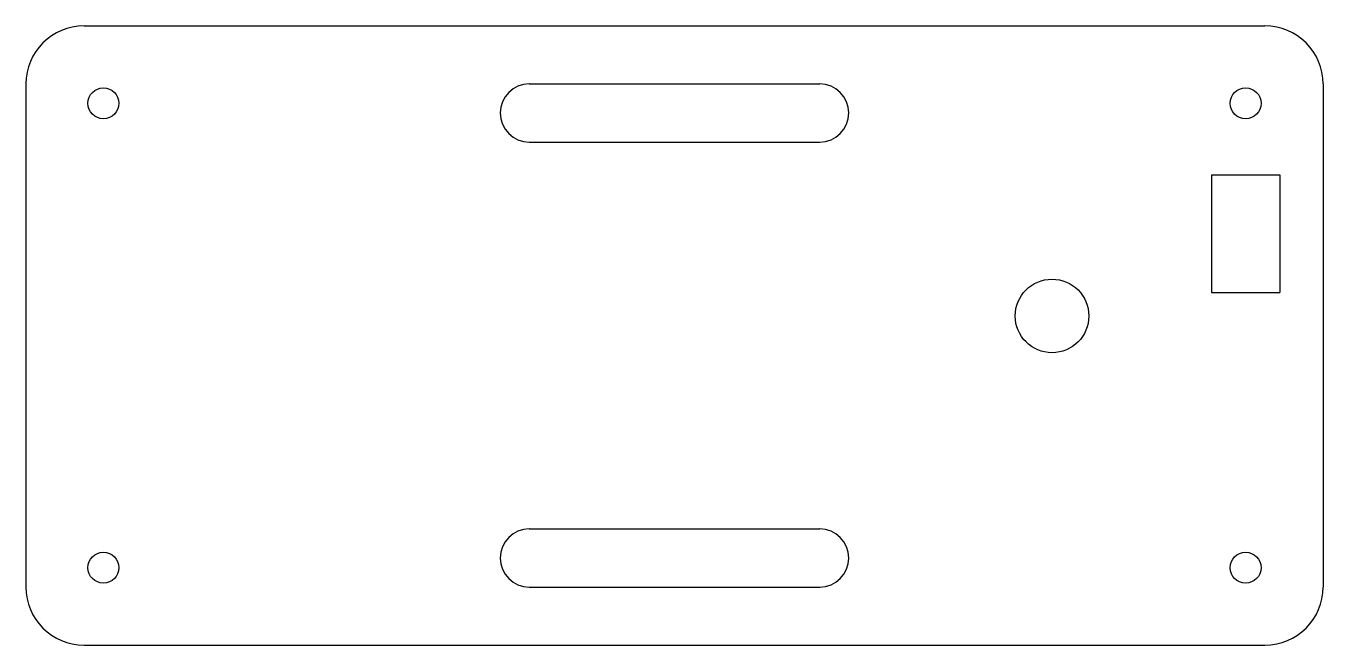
# Model space of a CAD drawing. Extents: x -33.5 to 33.5, y -16 to 16.
import ezdxf

# ---------------------------------------------------------------- set-up
doc = ezdxf.new("R2010")
doc.units = 0
doc.header["$MEASUREMENT"] = 0
doc.layers.add('VISIBLE', color=7, linetype='CONTINUOUS')

msp = doc.modelspace()

# ---------------------------------------------------------------- linework, layer by layer
at = {"layer": 'VISIBLE'}
for p, q in [((-30.5, 16), (30.5, 16)), ((-33.5, 13), (-33.5, -13)), ((-7.5, 13), (7.5, 13)), ((33.5, 13), (33.5, -13)), ((-7.5, 10), (7.5, 10)), ((27.73, 8.31), (31.27, 8.31)), ((27.73, 8.31), (27.73, 2.23)), ((31.27, 8.31), (31.27, 2.23)), ((27.73, 2.23), (31.27, 2.23)), ((-7.5, -10), (7.5, -10)), ((-7.5, -13), (7.5, -13)), ((-30.5, -16), (30.5, -16))]:
    msp.add_line(p, q, dxfattribs=at)
for centre, radius in [((-29.5, 12), 0.8), ((29.5, 12), 0.8), ((19.5, 1.01), 1.9), ((-29.5, -12), 0.8), ((29.5, -12), 0.8)]:
    msp.add_circle(centre, radius, dxfattribs=at)
for centre, radius, start, end in [((-30.5, 13), 3, 90, 180), ((30.5, 13), 3, 0, 90), ((-7.5, 11.5), 1.5, 90, 270), ((7.5, 11.5), 1.5, 270, 90), ((-7.5, -11.5), 1.5, 90, 270), ((7.5, -11.5), 1.5, 270, 90), ((-30.5, -13), 3, 180, 270), ((30.5, -13), 3, 270, 0)]:
    msp.add_arc(centre, radius, start, end, dxfattribs=at)

doc.saveas('drawing.dxf')
